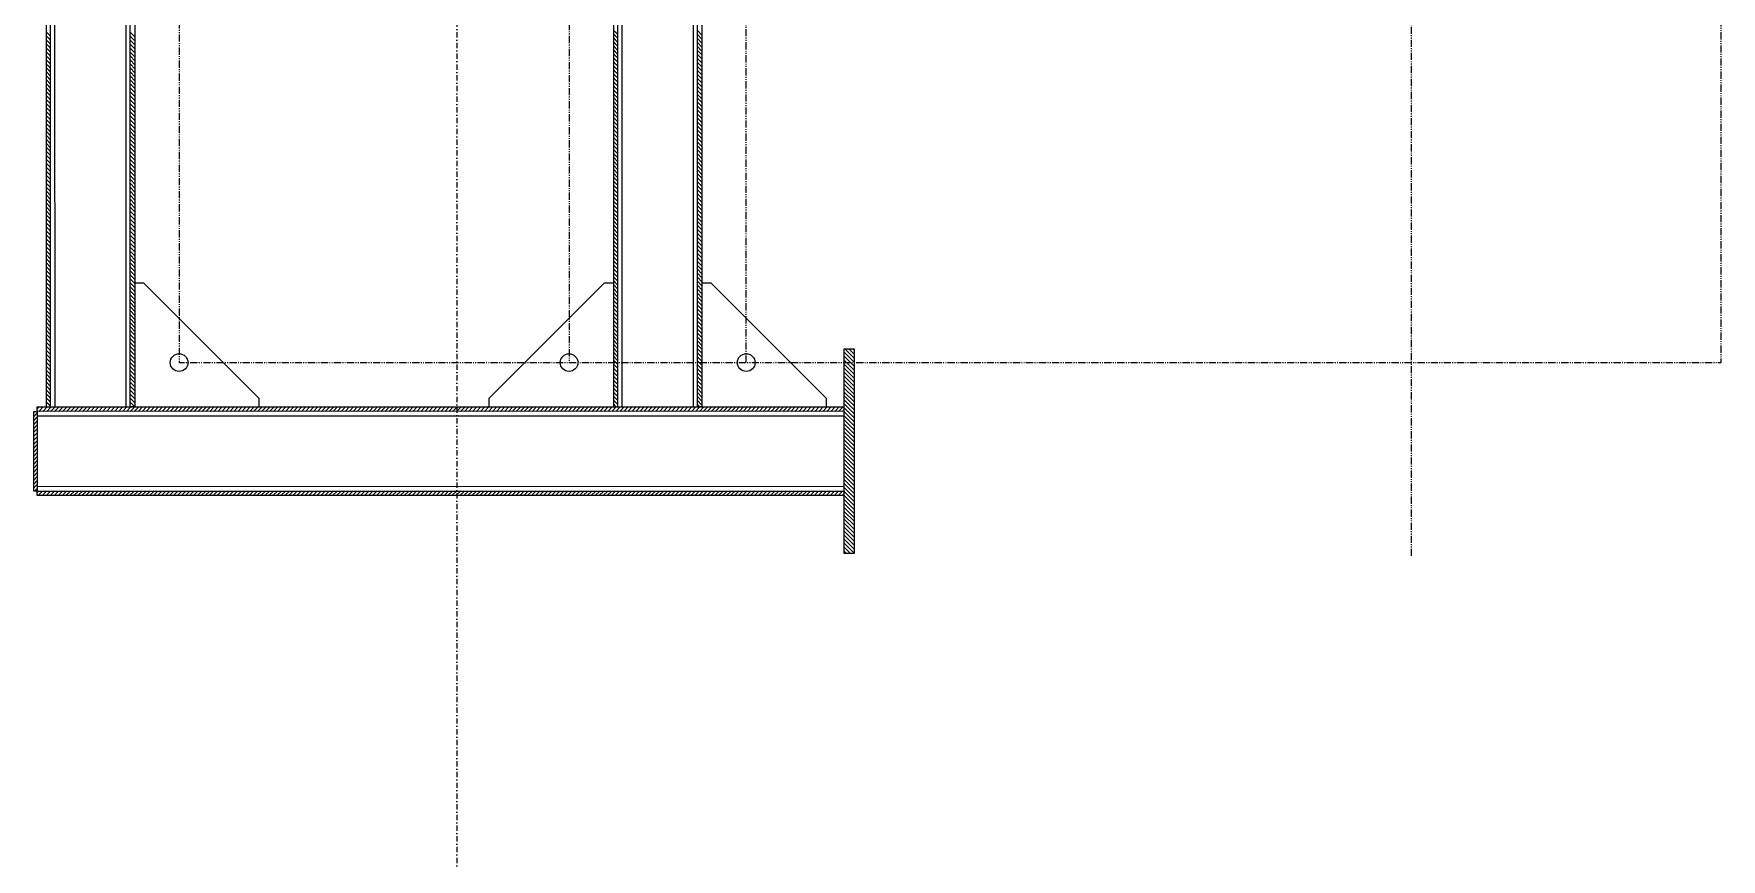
# Model space of a CAD drawing. Header units: millimetres. Extents: x 2179 to 44859, y 3478 to 159868.
# Drawn here: x 21592 to 23496, y 127296 to 128228 of the extents above; entities that cross this region are included whole.
import ezdxf

# ---------------------------------------------------------------- set-up
doc = ezdxf.new("R2010")
doc.units = ezdxf.units.MM
doc.linetypes.add('1_Čerchovaná 6_0mm', pattern=[12, 6, -3, 0, -3])
doc.linetypes.add('IMPORT-PHANTOM2', pattern=[14.732, 8.128, -1.524, 1.016, -1.524, 1.016, -1.524])
for name, color, linetype, lineweight in [('0-1', 7, 'IMPORT-PHANTOM2', 9), ('0-2', 7, 'Continuous', 9), ('2966-1_navrh dispozice stroju-HK_dwg-1', 7, 'Continuous', 9)]:
    doc.layers.add(name, color=color, linetype=linetype, lineweight=lineweight)
doc.layers.add('S-GRID-1', color=9, linetype='1_Čerchovaná 6_0mm', lineweight=25, true_color=0x808080)

# ---------------------------------------------------------------- blocks, each defined once
blk = doc.blocks.new('2966-1_navrh dispozice stroju-HK_dwg__X1371-902946-1NP _ stroje - KOTVÍCÍ BODY')
at = {"layer": '0-2'}
for p, q in [((-4668.3, 6351.6), (-4673.3, 6356.6)), ((-4668.3, 6347.1), (-4673.3, 6352.1)), ((-4668.3, 6342.6), (-4673.3, 6347.6)), ((-4668.3, 6338.1), (-4673.3, 6343.1)), ((-4668.3, 6356.1), (-4670.3, 6358.1)), ((-4668.3, 6333.6), (-4673.3, 6338.6)), ((-4668.3, 6329.1), (-4673.3, 6334.1)), ((-4668.3, 6324.6), (-4673.3, 6329.6)), ((-4668.3, 6320.2), (-4673.3, 6325.2)), ((-4668.3, 6315.7), (-4673.3, 6320.7)), ((-4668.3, 6311.2), (-4673.3, 6316.2)), ((-4668.3, 6306.7), (-4673.3, 6311.7)), ((-4668.3, 6302.2), (-4673.3, 6307.2)), ((-4668.3, 6297.7), (-4673.3, 6302.7)), ((-4668.3, 6293.2), (-4673.3, 6298.2)), ((-4668.3, 6288.7), (-4673.3, 6293.7)), ((-4668.3, 6284.2), (-4673.3, 6289.2)), ((-4668.3, 6279.7), (-4673.3, 6284.7)), ((-4668.3, 6275.3), (-4673.3, 6280.3)), ((-4668.3, 6270.8), (-4673.3, 6275.8)), ((-4668.3, 6266.3), (-4673.3, 6271.3)), ((-4668.3, 6261.8), (-4673.3, 6266.8)), ((-4668.3, 6257.3), (-4673.3, 6262.3)), ((-4668.3, 6252.8), (-4673.3, 6257.8)), ((-4668.3, 6248.3), (-4673.3, 6253.3)), ((-4668.3, 6243.8), (-4673.3, 6248.8)), ((-4668.3, 6239.3), (-4673.3, 6244.3)), ((-4668.3, 6234.8), (-4673.3, 6239.8)), ((-4668.3, 6230.3), (-4673.3, 6235.3)), ((-4668.3, 6225.9), (-4673.3, 6230.9)), ((-4668.3, 6221.4), (-4673.3, 6226.4)), ((-4668.3, 6216.9), (-4673.3, 6221.9)), ((-4668.3, 6212.4), (-4673.3, 6217.4)), ((-4668.3, 6207.9), (-4673.3, 6212.9)), ((-4668.3, 6203.4), (-4673.3, 6208.4)), ((-4668.3, 6198.9), (-4673.3, 6203.9)), ((-4668.3, 6194.4), (-4673.3, 6199.4)), ((-4668.3, 6189.9), (-4673.3, 6194.9)), ((-4668.3, 6185.4), (-4673.3, 6190.4)), ((-4668.3, 6181), (-4673.3, 6186)), ((-4668.3, 6176.5), (-4673.3, 6181.5)), ((-4668.3, 6172), (-4673.3, 6177)), ((-4668.3, 6167.5), (-4673.3, 6172.5)), ((-4668.3, 6163), (-4673.3, 6168)), ((-4668.3, 6158.5), (-4673.3, 6163.5)), ((-4668.3, 6154), (-4673.3, 6159)), ((-4668.3, 6149.5), (-4673.3, 6154.5)), ((-4668.3, 6145), (-4673.3, 6150)), ((-4668.3, 6140.5), (-4673.3, 6145.5)), ((-4668.3, 6136.1), (-4673.3, 6141.1)), ((-4668.3, 6131.6), (-4673.3, 6136.6)), ((-4668.3, 6127.1), (-4673.3, 6132.1)), ((-4668.3, 6122.6), (-4673.3, 6127.6)), ((-4668.3, 6118.1), (-4673.3, 6123.1)), ((-4668.3, 6113.6), (-4673.3, 6118.6)), ((-4668.3, 6109.1), (-4673.3, 6114.1)), ((-4668.3, 6104.6), (-4673.3, 6109.6)), ((-4668.3, 6100.1), (-4673.3, 6105.1)), ((-4668.3, 6095.6), (-4673.3, 6100.6)), ((-4668.3, 6091.2), (-4673.3, 6096.2)), ((-4668.3, 6086.7), (-4673.3, 6091.7)), ((-4668.3, 6082.2), (-4673.3, 6087.2)), ((-4668.3, 6077.7), (-4673.3, 6082.7)), ((-4668.3, 6073.2), (-4673.3, 6078.2)), ((-4668.3, 6068.7), (-4673.3, 6073.7)), ((-4668.3, 6064.2), (-4673.3, 6069.2)), ((-4668.3, 6059.7), (-4673.3, 6064.7)), ((-4668.3, 6055.2), (-4673.3, 6060.2)), ((-4668.3, 6050.7), (-4673.3, 6055.7)), ((-4668.3, 6046.3), (-4673.3, 6051.3)), ((-4668.3, 6041.8), (-4673.3, 6046.8)), ((-4668.3, 6037.3), (-4673.3, 6042.3)), ((-4668.3, 6032.8), (-4673.3, 6037.8)), ((-4668.3, 6028.3), (-4673.3, 6033.3)), ((-4668.3, 6023.8), (-4673.3, 6028.8)), ((-4668.3, 6019.3), (-4673.3, 6024.3)), ((-4668.3, 6014.8), (-4673.3, 6019.8)), ((-4668.3, 6010.3), (-4673.3, 6015.3)), ((-4668.3, 6005.8), (-4673.3, 6010.8)), ((-4668.3, 6001.4), (-4673.3, 6006.4)), ((-4668.3, 5996.9), (-4673.3, 6001.9)), ((-4668.3, 5992.4), (-4673.3, 5997.4)), ((-4668.3, 5987.9), (-4673.3, 5992.9)), ((-4668.3, 5983.4), (-4673.3, 5988.4)), ((-4668.3, 5978.9), (-4673.3, 5983.9)), ((-4668.3, 5974.4), (-4673.3, 5979.4)), ((-4668.3, 5969.9), (-4673.3, 5974.9)), ((-4668.3, 5965.4), (-4673.3, 5970.4)), ((-4668.3, 5960.9), (-4673.3, 5965.9)), ((-4668.3, 5956.5), (-4673.3, 5961.5)), ((-4668.3, 5952), (-4673.3, 5957)), ((-4668.3, 5947.5), (-4673.3, 5952.5)), ((-4668.3, 5943), (-4673.3, 5948)), ((-4668.3, 5938.5), (-4673.3, 5943.5)), ((-4668.3, 5934), (-4673.3, 5939)), ((-4668.3, 5929.5), (-4673.3, 5934.5)), ((-4668.3, 5925), (-4673.3, 5930)), ((-4668.3, 5920.5), (-4673.3, 5925.5)), ((-4668.3, 5916), (-4673.3, 5921)), ((-4668.3, 5911.5), (-4673.3, 5916.5)), ((-4668.3, 5907.1), (-4673.3, 5912.1)), ((-4668.3, 5902.6), (-4673.3, 5907.6)), ((-4668.3, 5898.1), (-4673.3, 5903.1)), ((-4668.3, 5893.6), (-4673.3, 5898.6)), ((-4668.3, 5889.1), (-4673.3, 5894.1)), ((-4668.3, 5884.6), (-4673.3, 5889.6)), ((-4668.3, 5880.1), (-4673.3, 5885.1)), ((-4668.3, 5875.6), (-4673.3, 5880.6)), ((-4668.3, 5871.1), (-4673.3, 5876.1)), ((-4668.3, 5866.6), (-4673.3, 5871.6)), ((-4668.3, 5862.2), (-4673.3, 5867.2)), ((-4668.3, 5857.7), (-4673.3, 5862.7)), ((-4668.3, 5853.2), (-4673.3, 5858.2)), ((-4668.3, 5848.7), (-4673.3, 5853.7)), ((-4668.3, 5844.2), (-4673.3, 5849.2)), ((-4668.3, 5839.7), (-4673.3, 5844.7)), ((-4668.3, 5835.2), (-4673.3, 5840.2)), ((-4668.3, 5830.7), (-4673.3, 5835.7)), ((-4668.3, 5826.2), (-4673.3, 5831.2)), ((-4668.3, 5821.7), (-4673.3, 5826.7)), ((-4668.3, 5817.3), (-4673.3, 5822.3)), ((-4668.3, 5812.8), (-4673.3, 5817.8)), ((-4668.3, 5808.3), (-4673.3, 5813.3)), ((-4668.3, 5803.8), (-4673.3, 5808.8)), ((-4668.3, 5799.3), (-4673.3, 5804.3)), ((-4668.3, 5794.8), (-4673.3, 5799.8)), ((-4668.3, 5790.3), (-4673.3, 5795.3)), ((-4668.3, 5785.8), (-4673.3, 5790.8)), ((-4668.3, 5781.3), (-4673.3, 5786.3)), ((-4668.3, 5776.8), (-4673.3, 5781.8)), ((-4668.3, 5772.4), (-4673.3, 5777.4)), ((-4668.3, 5767.9), (-4673.3, 5772.9)), ((-4668.3, 5763.4), (-4673.3, 5768.4)), ((-4668.3, 5758.9), (-4673.3, 5763.9)), ((-4668.3, 5754.4), (-4673.3, 5759.4)), ((-4668.3, 5749.9), (-4673.3, 5754.9)), ((-4668.3, 5745.4), (-4673.3, 5750.4)), ((-4668.3, 5740.9), (-4673.3, 5745.9)), ((-4668.3, 5736.4), (-4673.3, 5741.4)), ((-4668.3, 5731.9), (-4673.3, 5736.9)), ((-4668.3, 5727.5), (-4673.3, 5732.5)), ((-4668.3, 5723), (-4673.3, 5728)), ((-4668.3, 5718.5), (-4673.3, 5723.5)), ((-4668.3, 5714), (-4673.3, 5719)), ((-4668.3, 5709.5), (-4673.3, 5714.5)), ((-4668.3, 5705), (-4673.3, 5710)), ((-4668.3, 5700.5), (-4673.3, 5705.5)), ((-4668.3, 5696), (-4673.3, 5701)), ((-4668.3, 5691.5), (-4673.3, 5696.5)), ((-4668.3, 5687), (-4673.3, 5692)), ((-4668.3, 5682.6), (-4673.3, 5687.6)), ((-4668.3, 5678.1), (-4673.3, 5683.1)), ((-4668.3, 5673.6), (-4673.3, 5678.6)), ((-4668.3, 5669.1), (-4673.3, 5674.1)), ((-4668.3, 5664.6), (-4673.3, 5669.6)), ((-4668.3, 5660.1), (-4673.3, 5665.1)), ((-4668.3, 5655.6), (-4673.3, 5660.6)), ((-4668.3, 5651.1), (-4673.3, 5656.1)), ((-4668.3, 5646.6), (-4673.3, 5651.6)), ((-4668.3, 5642.1), (-4673.3, 5647.1)), ((-4668.3, 5637.7), (-4673.3, 5642.7)), ((-4668.3, 5633.2), (-4673.3, 5638.2)), ((-4668.3, 5628.7), (-4673.3, 5633.7)), ((-4668.3, 5624.2), (-4673.3, 5629.2)), ((-4668.3, 5619.7), (-4673.3, 5624.7)), ((-4668.3, 5615.2), (-4673.3, 5620.2)), ((-4668.3, 5610.7), (-4673.3, 5615.7)), ((-4668.3, 5606.2), (-4673.3, 5611.2)), ((-4668.3, 5601.7), (-4673.3, 5606.7)), ((-4668.3, 5597.2), (-4673.3, 5602.2)), ((-4668.3, 5592.8), (-4673.3, 5597.8)), ((-4668.3, 5588.3), (-4673.3, 5593.3)), ((-4668.3, 5583.8), (-4673.3, 5588.8)), ((-4668.3, 5579.3), (-4673.3, 5584.3)), ((-4668.3, 5574.8), (-4673.3, 5579.8)), ((-4668.3, 5570.3), (-4673.3, 5575.3)), ((-4668.3, 5565.8), (-4673.3, 5570.8)), ((-4668.3, 5561.3), (-4673.3, 5566.3)), ((-4668.3, 5556.8), (-4673.3, 5561.8)), ((-4668.3, 5552.3), (-4673.3, 5557.3)), ((-4668.3, 5547.8), (-4673.3, 5552.8)), ((-4668.3, 5543.4), (-4673.3, 5548.4)), ((-4668.3, 5538.9), (-4673.3, 5543.9)), ((-4668.3, 5534.4), (-4673.3, 5539.4)), ((-4668.3, 5529.9), (-4673.3, 5534.9)), ((-4668.3, 5525.4), (-4673.3, 5530.4)), ((-4668.3, 5520.9), (-4673.3, 5525.9)), ((-4668.3, 5516.4), (-4673.3, 5521.4)), ((-4668.3, 5511.9), (-4673.3, 5516.9)), ((-4668.3, 5507.4), (-4673.3, 5512.4)), ((-4668.3, 5502.9), (-4673.3, 5507.9)), ((-4668.3, 5498.5), (-4673.3, 5503.5)), ((-4668.3, 5494), (-4673.3, 5499)), ((-4668.3, 5489.5), (-4673.3, 5494.5)), ((-4668.3, 5485), (-4673.3, 5490)), ((-4668.3, 5480.5), (-4673.3, 5485.5)), ((-4668.3, 5476), (-4673.3, 5481)), ((-4668.3, 5471.5), (-4673.3, 5476.5)), ((-4668.3, 5467), (-4673.3, 5472)), ((-4668.3, 5462.5), (-4673.3, 5467.5)), ((-4668.3, 5458), (-4673.3, 5463)), ((-4668.3, 5453.6), (-4673.3, 5458.6)), ((-4668.3, 5449.1), (-4673.3, 5454.1)), ((-4671.8, 5448.1), (-4673.3, 5449.6))]:
    blk.add_line(p, q, dxfattribs=at)
blk = doc.blocks.new('2966-1_navrh dispozice stroju-HK_dwg__X1372-902947-1NP _ stroje - KOTVÍCÍ BODY')
at = {"layer": '0-2'}
for p, q in [((-4763.3, 6352.3), (-4768.3, 6357.3)), ((-4763.3, 6347.8), (-4768.3, 6352.8)), ((-4763.3, 6343.3), (-4768.3, 6348.3)), ((-4763.3, 6338.8), (-4768.3, 6343.8)), ((-4763.3, 6356.8), (-4764.6, 6358.1)), ((-4763.3, 6334.3), (-4768.3, 6339.3)), ((-4763.3, 6329.8), (-4768.3, 6334.8)), ((-4763.3, 6325.3), (-4768.3, 6330.3)), ((-4763.3, 6320.9), (-4768.3, 6325.9)), ((-4763.3, 6316.4), (-4768.3, 6321.4)), ((-4763.3, 6311.9), (-4768.3, 6316.9)), ((-4763.3, 6307.4), (-4768.3, 6312.4)), ((-4763.3, 6302.9), (-4768.3, 6307.9)), ((-4763.3, 6298.4), (-4768.3, 6303.4)), ((-4763.3, 6293.9), (-4768.3, 6298.9)), ((-4763.3, 6289.4), (-4768.3, 6294.4)), ((-4763.3, 6284.9), (-4768.3, 6289.9)), ((-4763.3, 6280.4), (-4768.3, 6285.4)), ((-4763.3, 6276), (-4768.3, 6281)), ((-4763.3, 6271.5), (-4768.3, 6276.5)), ((-4763.3, 6267), (-4768.3, 6272)), ((-4763.3, 6262.5), (-4768.3, 6267.5)), ((-4763.3, 6258), (-4768.3, 6263)), ((-4763.3, 6253.5), (-4768.3, 6258.5)), ((-4763.3, 6249), (-4768.3, 6254)), ((-4763.3, 6244.5), (-4768.3, 6249.5)), ((-4763.3, 6240), (-4768.3, 6245)), ((-4763.3, 6235.5), (-4768.3, 6240.5)), ((-4763.3, 6231.1), (-4768.3, 6236.1)), ((-4763.3, 6226.6), (-4768.3, 6231.6)), ((-4763.3, 6222.1), (-4768.3, 6227.1)), ((-4763.3, 6217.6), (-4768.3, 6222.6)), ((-4763.3, 6213.1), (-4768.3, 6218.1)), ((-4763.3, 6208.6), (-4768.3, 6213.6)), ((-4763.3, 6204.1), (-4768.3, 6209.1)), ((-4763.3, 6199.6), (-4768.3, 6204.6)), ((-4763.3, 6195.1), (-4768.3, 6200.1)), ((-4763.3, 6190.6), (-4768.3, 6195.6)), ((-4763.3, 6186.2), (-4768.3, 6191.2)), ((-4763.3, 6181.7), (-4768.3, 6186.7)), ((-4763.3, 6177.2), (-4768.3, 6182.2)), ((-4763.3, 6172.7), (-4768.3, 6177.7)), ((-4763.3, 6168.2), (-4768.3, 6173.2)), ((-4763.3, 6163.7), (-4768.3, 6168.7)), ((-4763.3, 6159.2), (-4768.3, 6164.2)), ((-4763.3, 6154.7), (-4768.3, 6159.7)), ((-4763.3, 6150.2), (-4768.3, 6155.2)), ((-4763.3, 6145.7), (-4768.3, 6150.7)), ((-4763.3, 6141.3), (-4768.3, 6146.3)), ((-4763.3, 6136.8), (-4768.3, 6141.8)), ((-4763.3, 6132.3), (-4768.3, 6137.3)), ((-4763.3, 6127.8), (-4768.3, 6132.8)), ((-4763.3, 6123.3), (-4768.3, 6128.3)), ((-4763.3, 6118.8), (-4768.3, 6123.8)), ((-4763.3, 6114.3), (-4768.3, 6119.3)), ((-4763.3, 6109.8), (-4768.3, 6114.8)), ((-4763.3, 6105.3), (-4768.3, 6110.3)), ((-4763.3, 6100.8), (-4768.3, 6105.8)), ((-4763.3, 6096.4), (-4768.3, 6101.4)), ((-4763.3, 6091.9), (-4768.3, 6096.9)), ((-4763.3, 6087.4), (-4768.3, 6092.4)), ((-4763.3, 6082.9), (-4768.3, 6087.9)), ((-4763.3, 6078.4), (-4768.3, 6083.4)), ((-4763.3, 6073.9), (-4768.3, 6078.9)), ((-4763.3, 6069.4), (-4768.3, 6074.4)), ((-4763.3, 6064.9), (-4768.3, 6069.9)), ((-4763.3, 6060.4), (-4768.3, 6065.4)), ((-4763.3, 6055.9), (-4768.3, 6060.9)), ((-4763.3, 6051.5), (-4768.3, 6056.5)), ((-4763.3, 6047), (-4768.3, 6052)), ((-4763.3, 6042.5), (-4768.3, 6047.5)), ((-4763.3, 6038), (-4768.3, 6043)), ((-4763.3, 6033.5), (-4768.3, 6038.5)), ((-4763.3, 6029), (-4768.3, 6034)), ((-4763.3, 6024.5), (-4768.3, 6029.5)), ((-4763.3, 6020), (-4768.3, 6025)), ((-4763.3, 6015.5), (-4768.3, 6020.5)), ((-4763.3, 6011), (-4768.3, 6016)), ((-4763.3, 6006.5), (-4768.3, 6011.5)), ((-4763.3, 6002.1), (-4768.3, 6007.1)), ((-4763.3, 5997.6), (-4768.3, 6002.6)), ((-4763.3, 5993.1), (-4768.3, 5998.1)), ((-4763.3, 5988.6), (-4768.3, 5993.6)), ((-4763.3, 5984.1), (-4768.3, 5989.1)), ((-4763.3, 5979.6), (-4768.3, 5984.6)), ((-4763.3, 5975.1), (-4768.3, 5980.1)), ((-4763.3, 5970.6), (-4768.3, 5975.6)), ((-4763.3, 5966.1), (-4768.3, 5971.1)), ((-4763.3, 5961.6), (-4768.3, 5966.6)), ((-4763.3, 5957.2), (-4768.3, 5962.2)), ((-4763.3, 5952.7), (-4768.3, 5957.7)), ((-4763.3, 5948.2), (-4768.3, 5953.2)), ((-4763.3, 5943.7), (-4768.3, 5948.7)), ((-4763.3, 5939.2), (-4768.3, 5944.2)), ((-4763.3, 5934.7), (-4768.3, 5939.7)), ((-4763.3, 5930.2), (-4768.3, 5935.2)), ((-4763.3, 5925.7), (-4768.3, 5930.7)), ((-4763.3, 5921.2), (-4768.3, 5926.2)), ((-4763.3, 5916.7), (-4768.3, 5921.7)), ((-4763.3, 5912.3), (-4768.3, 5917.3)), ((-4763.3, 5907.8), (-4768.3, 5912.8)), ((-4763.3, 5903.3), (-4768.3, 5908.3)), ((-4763.3, 5898.8), (-4768.3, 5903.8)), ((-4763.3, 5894.3), (-4768.3, 5899.3)), ((-4763.3, 5889.8), (-4768.3, 5894.8)), ((-4763.3, 5885.3), (-4768.3, 5890.3)), ((-4763.3, 5880.8), (-4768.3, 5885.8)), ((-4763.3, 5876.3), (-4768.3, 5881.3)), ((-4763.3, 5871.8), (-4768.3, 5876.8)), ((-4763.3, 5867.4), (-4768.3, 5872.4)), ((-4763.3, 5862.9), (-4768.3, 5867.9)), ((-4763.3, 5858.4), (-4768.3, 5863.4)), ((-4763.3, 5853.9), (-4768.3, 5858.9)), ((-4763.3, 5849.4), (-4768.3, 5854.4)), ((-4763.3, 5844.9), (-4768.3, 5849.9)), ((-4763.3, 5840.4), (-4768.3, 5845.4)), ((-4763.3, 5835.9), (-4768.3, 5840.9)), ((-4763.3, 5831.4), (-4768.3, 5836.4)), ((-4763.3, 5826.9), (-4768.3, 5831.9)), ((-4763.3, 5822.5), (-4768.3, 5827.5)), ((-4763.3, 5818), (-4768.3, 5823)), ((-4763.3, 5813.5), (-4768.3, 5818.5)), ((-4763.3, 5809), (-4768.3, 5814)), ((-4763.3, 5804.5), (-4768.3, 5809.5)), ((-4763.3, 5800), (-4768.3, 5805)), ((-4763.3, 5795.5), (-4768.3, 5800.5)), ((-4763.3, 5791), (-4768.3, 5796)), ((-4763.3, 5786.5), (-4768.3, 5791.5)), ((-4763.3, 5782), (-4768.3, 5787)), ((-4763.3, 5777.6), (-4768.3, 5782.6)), ((-4763.3, 5773.1), (-4768.3, 5778.1)), ((-4763.3, 5768.6), (-4768.3, 5773.6)), ((-4763.3, 5764.1), (-4768.3, 5769.1)), ((-4763.3, 5759.6), (-4768.3, 5764.6)), ((-4763.3, 5755.1), (-4768.3, 5760.1)), ((-4763.3, 5750.6), (-4768.3, 5755.6)), ((-4763.3, 5746.1), (-4768.3, 5751.1)), ((-4763.3, 5741.6), (-4768.3, 5746.6)), ((-4763.3, 5737.1), (-4768.3, 5742.1)), ((-4763.3, 5732.7), (-4768.3, 5737.7)), ((-4763.3, 5728.2), (-4768.3, 5733.2)), ((-4763.3, 5723.7), (-4768.3, 5728.7)), ((-4763.3, 5719.2), (-4768.3, 5724.2)), ((-4763.3, 5714.7), (-4768.3, 5719.7)), ((-4763.3, 5710.2), (-4768.3, 5715.2)), ((-4763.3, 5705.7), (-4768.3, 5710.7)), ((-4763.3, 5701.2), (-4768.3, 5706.2)), ((-4763.3, 5696.7), (-4768.3, 5701.7)), ((-4763.3, 5692.2), (-4768.3, 5697.2)), ((-4763.3, 5687.8), (-4768.3, 5692.8)), ((-4763.3, 5683.3), (-4768.3, 5688.3)), ((-4763.3, 5678.8), (-4768.3, 5683.8)), ((-4763.3, 5674.3), (-4768.3, 5679.3)), ((-4763.3, 5669.8), (-4768.3, 5674.8)), ((-4763.3, 5665.3), (-4768.3, 5670.3)), ((-4763.3, 5660.8), (-4768.3, 5665.8)), ((-4763.3, 5656.3), (-4768.3, 5661.3)), ((-4763.3, 5651.8), (-4768.3, 5656.8)), ((-4763.3, 5647.3), (-4768.3, 5652.3)), ((-4763.3, 5642.8), (-4768.3, 5647.8)), ((-4763.3, 5638.4), (-4768.3, 5643.4)), ((-4763.3, 5633.9), (-4768.3, 5638.9)), ((-4763.3, 5629.4), (-4768.3, 5634.4)), ((-4763.3, 5624.9), (-4768.3, 5629.9)), ((-4763.3, 5620.4), (-4768.3, 5625.4)), ((-4763.3, 5615.9), (-4768.3, 5620.9)), ((-4763.3, 5611.4), (-4768.3, 5616.4)), ((-4763.3, 5606.9), (-4768.3, 5611.9)), ((-4763.3, 5602.4), (-4768.3, 5607.4)), ((-4763.3, 5597.9), (-4768.3, 5602.9)), ((-4763.3, 5593.5), (-4768.3, 5598.5)), ((-4763.3, 5589), (-4768.3, 5594)), ((-4763.3, 5584.5), (-4768.3, 5589.5)), ((-4763.3, 5580), (-4768.3, 5585)), ((-4763.3, 5575.5), (-4768.3, 5580.5)), ((-4763.3, 5571), (-4768.3, 5576)), ((-4763.3, 5566.5), (-4768.3, 5571.5)), ((-4763.3, 5562), (-4768.3, 5567)), ((-4763.3, 5557.5), (-4768.3, 5562.5)), ((-4763.3, 5553), (-4768.3, 5558)), ((-4763.3, 5548.6), (-4768.3, 5553.6)), ((-4763.3, 5544.1), (-4768.3, 5549.1)), ((-4763.3, 5539.6), (-4768.3, 5544.6)), ((-4763.3, 5535.1), (-4768.3, 5540.1)), ((-4763.3, 5530.6), (-4768.3, 5535.6)), ((-4763.3, 5526.1), (-4768.3, 5531.1)), ((-4763.3, 5521.6), (-4768.3, 5526.6)), ((-4763.3, 5517.1), (-4768.3, 5522.1)), ((-4763.3, 5512.6), (-4768.3, 5517.6)), ((-4763.3, 5508.1), (-4768.3, 5513.1)), ((-4763.3, 5503.7), (-4768.3, 5508.7)), ((-4763.3, 5499.2), (-4768.3, 5504.2)), ((-4763.3, 5494.7), (-4768.3, 5499.7)), ((-4763.3, 5490.2), (-4768.3, 5495.2)), ((-4763.3, 5485.7), (-4768.3, 5490.7)), ((-4763.3, 5481.2), (-4768.3, 5486.2)), ((-4763.3, 5476.7), (-4768.3, 5481.7)), ((-4763.3, 5472.2), (-4768.3, 5477.2)), ((-4763.3, 5467.7), (-4768.3, 5472.7)), ((-4763.3, 5463.2), (-4768.3, 5468.2)), ((-4763.3, 5458.8), (-4768.3, 5463.8)), ((-4763.3, 5454.3), (-4768.3, 5459.3)), ((-4763.3, 5449.8), (-4768.3, 5454.8)), ((-4766.1, 5448.1), (-4768.3, 5450.3))]:
    blk.add_line(p, q, dxfattribs=at)
blk = doc.blocks.new('2966-1_navrh dispozice stroju-HK_dwg__X1373-902948-1NP _ stroje - KOTVÍCÍ BODY')
at = {"layer": '0-2'}
for p, q in [((-5191.6, 5458.1), (-5186.6, 5463.1)), ((-5187.1, 5458.1), (-5182.1, 5463.1)), ((-5182.6, 5458.1), (-5177.6, 5463.1)), ((-5178.1, 5458.1), (-5173.1, 5463.1)), ((-5173.6, 5458.1), (-5168.6, 5463.1)), ((-5169.2, 5458.1), (-5164.2, 5463.1)), ((-5164.7, 5458.1), (-5159.7, 5463.1)), ((-5160.2, 5458.1), (-5155.2, 5463.1)), ((-5155.7, 5458.1), (-5150.7, 5463.1)), ((-5151.2, 5458.1), (-5146.2, 5463.1)), ((-5146.7, 5458.1), (-5141.7, 5463.1)), ((-5142.2, 5458.1), (-5137.2, 5463.1)), ((-5137.7, 5458.1), (-5132.7, 5463.1)), ((-5133.2, 5458.1), (-5128.2, 5463.1)), ((-5128.7, 5458.1), (-5123.7, 5463.1)), ((-5124.3, 5458.1), (-5119.3, 5463.1)), ((-5119.8, 5458.1), (-5114.8, 5463.1)), ((-5115.3, 5458.1), (-5110.3, 5463.1)), ((-5110.8, 5458.1), (-5105.8, 5463.1)), ((-5106.3, 5458.1), (-5101.3, 5463.1)), ((-5101.8, 5458.1), (-5096.8, 5463.1)), ((-5097.3, 5458.1), (-5092.3, 5463.1)), ((-5092.8, 5458.1), (-5087.8, 5463.1)), ((-5088.3, 5458.1), (-5083.3, 5463.1)), ((-5083.8, 5458.1), (-5078.8, 5463.1)), ((-5079.4, 5458.1), (-5074.4, 5463.1)), ((-5074.9, 5458.1), (-5069.9, 5463.1)), ((-5070.4, 5458.1), (-5065.4, 5463.1)), ((-5065.9, 5458.1), (-5060.9, 5463.1)), ((-5061.4, 5458.1), (-5056.4, 5463.1)), ((-5056.9, 5458.1), (-5051.9, 5463.1)), ((-5052.4, 5458.1), (-5047.4, 5463.1)), ((-5047.9, 5458.1), (-5042.9, 5463.1)), ((-5043.4, 5458.1), (-5038.4, 5463.1)), ((-5038.9, 5458.1), (-5033.9, 5463.1)), ((-5034.4, 5458.1), (-5029.4, 5463.1)), ((-5030, 5458.1), (-5025, 5463.1)), ((-5025.5, 5458.1), (-5020.5, 5463.1)), ((-5021, 5458.1), (-5016, 5463.1)), ((-5016.5, 5458.1), (-5011.5, 5463.1)), ((-5012, 5458.1), (-5007, 5463.1)), ((-5007.5, 5458.1), (-5002.5, 5463.1)), ((-5003, 5458.1), (-4998, 5463.1)), ((-4998.5, 5458.1), (-4993.5, 5463.1)), ((-4994, 5458.1), (-4989, 5463.1)), ((-4989.5, 5458.1), (-4984.5, 5463.1)), ((-4985.1, 5458.1), (-4980.1, 5463.1)), ((-4980.6, 5458.1), (-4975.6, 5463.1)), ((-4976.1, 5458.1), (-4971.1, 5463.1)), ((-4971.6, 5458.1), (-4966.6, 5463.1)), ((-4967.1, 5458.1), (-4962.1, 5463.1)), ((-4962.6, 5458.1), (-4957.6, 5463.1)), ((-4958.1, 5458.1), (-4953.1, 5463.1)), ((-4953.6, 5458.1), (-4948.6, 5463.1)), ((-4949.1, 5458.1), (-4944.1, 5463.1)), ((-4944.6, 5458.1), (-4939.6, 5463.1)), ((-4940.2, 5458.1), (-4935.2, 5463.1)), ((-4935.7, 5458.1), (-4930.7, 5463.1)), ((-4931.2, 5458.1), (-4926.2, 5463.1)), ((-4926.7, 5458.1), (-4921.7, 5463.1)), ((-4922.2, 5458.1), (-4917.2, 5463.1)), ((-4917.7, 5458.1), (-4912.7, 5463.1)), ((-4913.2, 5458.1), (-4908.2, 5463.1)), ((-4908.7, 5458.1), (-4903.7, 5463.1)), ((-4904.2, 5458.1), (-4899.2, 5463.1)), ((-4899.7, 5458.1), (-4894.7, 5463.1)), ((-4895.3, 5458.1), (-4890.3, 5463.1)), ((-4890.8, 5458.1), (-4885.8, 5463.1)), ((-4886.3, 5458.1), (-4881.3, 5463.1)), ((-4881.8, 5458.1), (-4876.8, 5463.1)), ((-4877.3, 5458.1), (-4872.3, 5463.1)), ((-4872.8, 5458.1), (-4867.8, 5463.1)), ((-4868.3, 5458.1), (-4863.3, 5463.1)), ((-4863.8, 5458.1), (-4858.8, 5463.1)), ((-4859.3, 5458.1), (-4854.3, 5463.1)), ((-4854.8, 5458.1), (-4849.8, 5463.1)), ((-4850.4, 5458.1), (-4845.4, 5463.1)), ((-4845.9, 5458.1), (-4840.9, 5463.1)), ((-4841.4, 5458.1), (-4836.4, 5463.1)), ((-4836.9, 5458.1), (-4831.9, 5463.1)), ((-4832.4, 5458.1), (-4827.4, 5463.1)), ((-4827.9, 5458.1), (-4822.9, 5463.1)), ((-4823.4, 5458.1), (-4818.4, 5463.1)), ((-4818.9, 5458.1), (-4813.9, 5463.1)), ((-4814.4, 5458.1), (-4809.4, 5463.1)), ((-4809.9, 5458.1), (-4804.9, 5463.1)), ((-4805.5, 5458.1), (-4800.5, 5463.1)), ((-4801, 5458.1), (-4796, 5463.1)), ((-4796.5, 5458.1), (-4791.5, 5463.1)), ((-4792, 5458.1), (-4787, 5463.1)), ((-4787.5, 5458.1), (-4782.5, 5463.1)), ((-4783, 5458.1), (-4778, 5463.1)), ((-4778.5, 5458.1), (-4773.5, 5463.1)), ((-4774, 5458.1), (-4769, 5463.1)), ((-4769.5, 5458.1), (-4768.3, 5459.3))]:
    blk.add_line(p, q, dxfattribs=at)
blk = doc.blocks.new('2966-1_navrh dispozice stroju-HK_dwg__X1374-902949-1NP _ stroje - KOTVÍCÍ BODY')
at = {"layer": '0-2'}
for p, q in [((-5190.9, 5553.1), (-5185.9, 5558.1)), ((-5186.4, 5553.1), (-5181.4, 5558.1)), ((-5181.9, 5553.1), (-5176.9, 5558.1)), ((-5177.4, 5553.1), (-5172.4, 5558.1)), ((-5172.9, 5553.1), (-5167.9, 5558.1)), ((-5168.4, 5553.1), (-5163.4, 5558.1)), ((-5164, 5553.1), (-5159, 5558.1)), ((-5159.5, 5553.1), (-5154.5, 5558.1)), ((-5155, 5553.1), (-5150, 5558.1)), ((-5150.5, 5553.1), (-5145.5, 5558.1)), ((-5146, 5553.1), (-5141, 5558.1)), ((-5141.5, 5553.1), (-5136.5, 5558.1)), ((-5137, 5553.1), (-5132, 5558.1)), ((-5132.5, 5553.1), (-5127.5, 5558.1)), ((-5128, 5553.1), (-5123, 5558.1)), ((-5123.5, 5553.1), (-5118.5, 5558.1)), ((-5119.1, 5553.1), (-5114.1, 5558.1)), ((-5114.6, 5553.1), (-5109.6, 5558.1)), ((-5110.1, 5553.1), (-5105.1, 5558.1)), ((-5105.6, 5553.1), (-5100.6, 5558.1)), ((-5101.1, 5553.1), (-5096.1, 5558.1)), ((-5096.6, 5553.1), (-5091.6, 5558.1)), ((-5092.1, 5553.1), (-5087.1, 5558.1)), ((-5087.6, 5553.1), (-5082.6, 5558.1)), ((-5083.1, 5553.1), (-5078.1, 5558.1)), ((-5078.6, 5553.1), (-5073.6, 5558.1)), ((-5074.2, 5553.1), (-5069.2, 5558.1)), ((-5069.7, 5553.1), (-5064.7, 5558.1)), ((-5065.2, 5553.1), (-5060.2, 5558.1)), ((-5060.7, 5553.1), (-5055.7, 5558.1)), ((-5056.2, 5553.1), (-5051.2, 5558.1)), ((-5051.7, 5553.1), (-5046.7, 5558.1)), ((-5047.2, 5553.1), (-5042.2, 5558.1)), ((-5042.7, 5553.1), (-5037.7, 5558.1)), ((-5038.2, 5553.1), (-5033.2, 5558.1)), ((-5033.7, 5553.1), (-5028.7, 5558.1)), ((-5029.3, 5553.1), (-5024.3, 5558.1)), ((-5024.8, 5553.1), (-5019.8, 5558.1)), ((-5020.3, 5553.1), (-5015.3, 5558.1)), ((-5015.8, 5553.1), (-5010.8, 5558.1)), ((-5011.3, 5553.1), (-5006.3, 5558.1)), ((-5006.8, 5553.1), (-5001.8, 5558.1)), ((-5002.3, 5553.1), (-4997.3, 5558.1)), ((-4997.8, 5553.1), (-4992.8, 5558.1)), ((-4993.3, 5553.1), (-4988.3, 5558.1)), ((-4988.8, 5553.1), (-4983.8, 5558.1)), ((-4984.4, 5553.1), (-4979.4, 5558.1)), ((-4979.9, 5553.1), (-4974.9, 5558.1)), ((-4975.4, 5553.1), (-4970.4, 5558.1)), ((-4970.9, 5553.1), (-4965.9, 5558.1)), ((-4966.4, 5553.1), (-4961.4, 5558.1)), ((-4961.9, 5553.1), (-4956.9, 5558.1)), ((-4957.4, 5553.1), (-4952.4, 5558.1)), ((-4952.9, 5553.1), (-4947.9, 5558.1)), ((-4948.4, 5553.1), (-4943.4, 5558.1)), ((-4943.9, 5553.1), (-4938.9, 5558.1)), ((-4939.4, 5553.1), (-4934.4, 5558.1)), ((-4935, 5553.1), (-4930, 5558.1)), ((-4930.5, 5553.1), (-4925.5, 5558.1)), ((-4926, 5553.1), (-4921, 5558.1)), ((-4921.5, 5553.1), (-4916.5, 5558.1)), ((-4917, 5553.1), (-4912, 5558.1)), ((-4912.5, 5553.1), (-4907.5, 5558.1)), ((-4908, 5553.1), (-4903, 5558.1)), ((-4903.5, 5553.1), (-4898.5, 5558.1)), ((-4899, 5553.1), (-4894, 5558.1)), ((-4894.5, 5553.1), (-4889.5, 5558.1)), ((-4890.1, 5553.1), (-4885.1, 5558.1)), ((-4885.6, 5553.1), (-4880.6, 5558.1)), ((-4881.1, 5553.1), (-4876.1, 5558.1)), ((-4876.6, 5553.1), (-4871.6, 5558.1)), ((-4872.1, 5553.1), (-4867.1, 5558.1)), ((-4867.6, 5553.1), (-4862.6, 5558.1)), ((-4863.1, 5553.1), (-4858.1, 5558.1)), ((-4858.6, 5553.1), (-4853.6, 5558.1)), ((-4854.1, 5553.1), (-4849.1, 5558.1)), ((-4849.6, 5553.1), (-4844.6, 5558.1)), ((-4845.2, 5553.1), (-4840.2, 5558.1)), ((-4840.7, 5553.1), (-4835.7, 5558.1)), ((-4836.2, 5553.1), (-4831.2, 5558.1)), ((-4831.7, 5553.1), (-4826.7, 5558.1)), ((-4827.2, 5553.1), (-4822.2, 5558.1)), ((-4822.7, 5553.1), (-4817.7, 5558.1)), ((-4818.2, 5553.1), (-4813.2, 5558.1)), ((-4813.7, 5553.1), (-4808.7, 5558.1)), ((-4809.2, 5553.1), (-4804.2, 5558.1)), ((-4804.7, 5553.1), (-4799.7, 5558.1)), ((-4800.3, 5553.1), (-4795.3, 5558.1)), ((-4795.8, 5553.1), (-4790.8, 5558.1)), ((-4791.3, 5553.1), (-4786.3, 5558.1)), ((-4786.8, 5553.1), (-4781.8, 5558.1)), ((-4782.3, 5553.1), (-4777.3, 5558.1)), ((-4777.8, 5553.1), (-4772.8, 5558.1)), ((-4773.3, 5553.1), (-4768.3, 5558.1)), ((-4768.8, 5553.1), (-4768.3, 5553.6))]:
    blk.add_line(p, q, dxfattribs=at)
blk = doc.blocks.new('2966-1_navrh dispozice stroju-HK_dwg__X1375-902950-1NP _ stroje - KOTVÍCÍ BODY')
at = {"layer": '0-2'}
for p, q in [((-5193.7, 6098.1), (-5188.7, 6103.1)), ((-5189.2, 6098.1), (-5184.2, 6103.1)), ((-5184.7, 6098.1), (-5179.7, 6103.1)), ((-5180.2, 6098.1), (-5175.2, 6103.1)), ((-5175.7, 6098.1), (-5170.7, 6103.1)), ((-5171.2, 6098.1), (-5166.2, 6103.1)), ((-5166.8, 6098.1), (-5161.8, 6103.1)), ((-5162.3, 6098.1), (-5157.3, 6103.1)), ((-5157.8, 6098.1), (-5152.8, 6103.1)), ((-5153.3, 6098.1), (-5148.3, 6103.1)), ((-5148.8, 6098.1), (-5143.8, 6103.1)), ((-5144.3, 6098.1), (-5139.3, 6103.1)), ((-5139.8, 6098.1), (-5134.8, 6103.1)), ((-5135.3, 6098.1), (-5130.3, 6103.1)), ((-5130.8, 6098.1), (-5125.8, 6103.1)), ((-5126.3, 6098.1), (-5121.3, 6103.1)), ((-5121.8, 6098.1), (-5116.8, 6103.1)), ((-5117.4, 6098.1), (-5112.4, 6103.1)), ((-5112.9, 6098.1), (-5107.9, 6103.1)), ((-5108.4, 6098.1), (-5103.4, 6103.1)), ((-5103.9, 6098.1), (-5098.9, 6103.1)), ((-5099.4, 6098.1), (-5094.4, 6103.1)), ((-5094.9, 6098.1), (-5089.9, 6103.1)), ((-5090.4, 6098.1), (-5085.4, 6103.1)), ((-5085.9, 6098.1), (-5080.9, 6103.1)), ((-5081.4, 6098.1), (-5076.4, 6103.1)), ((-5076.9, 6098.1), (-5071.9, 6103.1)), ((-5072.5, 6098.1), (-5067.5, 6103.1)), ((-5068, 6098.1), (-5063, 6103.1)), ((-5063.5, 6098.1), (-5058.5, 6103.1)), ((-5059, 6098.1), (-5054, 6103.1)), ((-5054.5, 6098.1), (-5049.5, 6103.1)), ((-5050, 6098.1), (-5045, 6103.1)), ((-5045.5, 6098.1), (-5040.5, 6103.1)), ((-5041, 6098.1), (-5036, 6103.1)), ((-5036.5, 6098.1), (-5031.5, 6103.1)), ((-5032, 6098.1), (-5027, 6103.1)), ((-5027.6, 6098.1), (-5022.6, 6103.1)), ((-5023.1, 6098.1), (-5018.1, 6103.1)), ((-5018.6, 6098.1), (-5013.6, 6103.1)), ((-5014.1, 6098.1), (-5009.1, 6103.1)), ((-5009.6, 6098.1), (-5004.6, 6103.1)), ((-5005.1, 6098.1), (-5000.1, 6103.1)), ((-5000.6, 6098.1), (-4995.6, 6103.1)), ((-4996.1, 6098.1), (-4991.1, 6103.1)), ((-4991.6, 6098.1), (-4986.6, 6103.1)), ((-4987.1, 6098.1), (-4982.1, 6103.1)), ((-4982.7, 6098.1), (-4977.7, 6103.1)), ((-4978.2, 6098.1), (-4973.2, 6103.1)), ((-4973.7, 6098.1), (-4968.7, 6103.1)), ((-4969.2, 6098.1), (-4964.2, 6103.1)), ((-4964.7, 6098.1), (-4959.7, 6103.1)), ((-4960.2, 6098.1), (-4955.2, 6103.1)), ((-4955.7, 6098.1), (-4950.7, 6103.1)), ((-4951.2, 6098.1), (-4946.2, 6103.1)), ((-4946.7, 6098.1), (-4941.7, 6103.1)), ((-4942.2, 6098.1), (-4937.2, 6103.1)), ((-4937.8, 6098.1), (-4932.8, 6103.1)), ((-4933.3, 6098.1), (-4928.3, 6103.1)), ((-4928.8, 6098.1), (-4923.8, 6103.1)), ((-4924.3, 6098.1), (-4919.3, 6103.1)), ((-4919.8, 6098.1), (-4914.8, 6103.1)), ((-4915.3, 6098.1), (-4910.3, 6103.1)), ((-4910.8, 6098.1), (-4905.8, 6103.1)), ((-4906.3, 6098.1), (-4901.3, 6103.1)), ((-4901.8, 6098.1), (-4896.8, 6103.1)), ((-4897.3, 6098.1), (-4892.3, 6103.1)), ((-4892.9, 6098.1), (-4887.9, 6103.1)), ((-4888.4, 6098.1), (-4883.4, 6103.1)), ((-4883.9, 6098.1), (-4878.9, 6103.1)), ((-4879.4, 6098.1), (-4874.4, 6103.1)), ((-4874.9, 6098.1), (-4869.9, 6103.1)), ((-4870.4, 6098.1), (-4865.4, 6103.1)), ((-4865.9, 6098.1), (-4860.9, 6103.1)), ((-4861.4, 6098.1), (-4856.4, 6103.1)), ((-4856.9, 6098.1), (-4851.9, 6103.1)), ((-4852.4, 6098.1), (-4847.4, 6103.1)), ((-4848, 6098.1), (-4843, 6103.1)), ((-4843.5, 6098.1), (-4838.5, 6103.1)), ((-4839, 6098.1), (-4834, 6103.1)), ((-4834.5, 6098.1), (-4829.5, 6103.1)), ((-4830, 6098.1), (-4825, 6103.1)), ((-4825.5, 6098.1), (-4820.5, 6103.1)), ((-4821, 6098.1), (-4816, 6103.1)), ((-4816.5, 6098.1), (-4811.5, 6103.1)), ((-4812, 6098.1), (-4807, 6103.1)), ((-4807.5, 6098.1), (-4802.5, 6103.1)), ((-4803.1, 6098.1), (-4798.1, 6103.1)), ((-4798.6, 6098.1), (-4793.6, 6103.1)), ((-4794.1, 6098.1), (-4789.1, 6103.1)), ((-4789.6, 6098.1), (-4784.6, 6103.1)), ((-4785.1, 6098.1), (-4780.1, 6103.1)), ((-4780.6, 6098.1), (-4775.6, 6103.1)), ((-4776.1, 6098.1), (-4771.1, 6103.1)), ((-4771.6, 6098.1), (-4768.3, 6101.4))]:
    blk.add_line(p, q, dxfattribs=at)
blk = doc.blocks.new('2966-1_navrh dispozice stroju-HK_dwg__X1376-902951-1NP _ stroje - KOTVÍCÍ BODY')
at = {"layer": '0-2'}
for p, q in [((-5193, 6193.1), (-5188, 6198.1)), ((-5188.5, 6193.1), (-5183.5, 6198.1)), ((-5184, 6193.1), (-5179, 6198.1)), ((-5179.5, 6193.1), (-5174.5, 6198.1)), ((-5175, 6193.1), (-5170, 6198.1)), ((-5170.5, 6193.1), (-5165.5, 6198.1)), ((-5166, 6193.1), (-5161, 6198.1)), ((-5161.6, 6193.1), (-5156.6, 6198.1)), ((-5157.1, 6193.1), (-5152.1, 6198.1)), ((-5152.6, 6193.1), (-5147.6, 6198.1)), ((-5148.1, 6193.1), (-5143.1, 6198.1)), ((-5143.6, 6193.1), (-5138.6, 6198.1)), ((-5139.1, 6193.1), (-5134.1, 6198.1)), ((-5134.6, 6193.1), (-5129.6, 6198.1)), ((-5130.1, 6193.1), (-5125.1, 6198.1)), ((-5125.6, 6193.1), (-5120.6, 6198.1)), ((-5121.1, 6193.1), (-5116.1, 6198.1)), ((-5116.7, 6193.1), (-5111.7, 6198.1)), ((-5112.2, 6193.1), (-5107.2, 6198.1)), ((-5107.7, 6193.1), (-5102.7, 6198.1)), ((-5103.2, 6193.1), (-5098.2, 6198.1)), ((-5098.7, 6193.1), (-5093.7, 6198.1)), ((-5094.2, 6193.1), (-5089.2, 6198.1)), ((-5089.7, 6193.1), (-5084.7, 6198.1)), ((-5085.2, 6193.1), (-5080.2, 6198.1)), ((-5080.7, 6193.1), (-5075.7, 6198.1)), ((-5076.2, 6193.1), (-5071.2, 6198.1)), ((-5071.8, 6193.1), (-5066.8, 6198.1)), ((-5067.3, 6193.1), (-5062.3, 6198.1)), ((-5062.8, 6193.1), (-5057.8, 6198.1)), ((-5058.3, 6193.1), (-5053.3, 6198.1)), ((-5053.8, 6193.1), (-5048.8, 6198.1)), ((-5049.3, 6193.1), (-5044.3, 6198.1)), ((-5044.8, 6193.1), (-5039.8, 6198.1)), ((-5040.3, 6193.1), (-5035.3, 6198.1)), ((-5035.8, 6193.1), (-5030.8, 6198.1)), ((-5031.3, 6193.1), (-5026.3, 6198.1)), ((-5026.8, 6193.1), (-5021.8, 6198.1)), ((-5022.4, 6193.1), (-5017.4, 6198.1)), ((-5017.9, 6193.1), (-5012.9, 6198.1)), ((-5013.4, 6193.1), (-5008.4, 6198.1)), ((-5008.9, 6193.1), (-5003.9, 6198.1)), ((-5004.4, 6193.1), (-4999.4, 6198.1)), ((-4999.9, 6193.1), (-4994.9, 6198.1)), ((-4995.4, 6193.1), (-4990.4, 6198.1)), ((-4990.9, 6193.1), (-4985.9, 6198.1)), ((-4986.4, 6193.1), (-4981.4, 6198.1)), ((-4981.9, 6193.1), (-4976.9, 6198.1)), ((-4977.5, 6193.1), (-4972.5, 6198.1)), ((-4973, 6193.1), (-4968, 6198.1)), ((-4968.5, 6193.1), (-4963.5, 6198.1)), ((-4964, 6193.1), (-4959, 6198.1)), ((-4959.5, 6193.1), (-4954.5, 6198.1)), ((-4955, 6193.1), (-4950, 6198.1)), ((-4950.5, 6193.1), (-4945.5, 6198.1)), ((-4946, 6193.1), (-4941, 6198.1)), ((-4941.5, 6193.1), (-4936.5, 6198.1)), ((-4937, 6193.1), (-4932, 6198.1)), ((-4932.6, 6193.1), (-4927.6, 6198.1)), ((-4928.1, 6193.1), (-4923.1, 6198.1)), ((-4923.6, 6193.1), (-4918.6, 6198.1)), ((-4919.1, 6193.1), (-4914.1, 6198.1)), ((-4914.6, 6193.1), (-4909.6, 6198.1)), ((-4910.1, 6193.1), (-4905.1, 6198.1)), ((-4905.6, 6193.1), (-4900.6, 6198.1)), ((-4901.1, 6193.1), (-4896.1, 6198.1)), ((-4896.6, 6193.1), (-4891.6, 6198.1)), ((-4892.1, 6193.1), (-4887.1, 6198.1)), ((-4887.7, 6193.1), (-4882.7, 6198.1)), ((-4883.2, 6193.1), (-4878.2, 6198.1)), ((-4878.7, 6193.1), (-4873.7, 6198.1)), ((-4874.2, 6193.1), (-4869.2, 6198.1)), ((-4869.7, 6193.1), (-4864.7, 6198.1)), ((-4865.2, 6193.1), (-4860.2, 6198.1)), ((-4860.7, 6193.1), (-4855.7, 6198.1)), ((-4856.2, 6193.1), (-4851.2, 6198.1)), ((-4851.7, 6193.1), (-4846.7, 6198.1)), ((-4847.2, 6193.1), (-4842.2, 6198.1)), ((-4842.8, 6193.1), (-4837.8, 6198.1)), ((-4838.3, 6193.1), (-4833.3, 6198.1)), ((-4833.8, 6193.1), (-4828.8, 6198.1)), ((-4829.3, 6193.1), (-4824.3, 6198.1)), ((-4824.8, 6193.1), (-4819.8, 6198.1)), ((-4820.3, 6193.1), (-4815.3, 6198.1)), ((-4815.8, 6193.1), (-4810.8, 6198.1)), ((-4811.3, 6193.1), (-4806.3, 6198.1)), ((-4806.8, 6193.1), (-4801.8, 6198.1)), ((-4802.3, 6193.1), (-4797.3, 6198.1)), ((-4797.9, 6193.1), (-4792.9, 6198.1)), ((-4793.4, 6193.1), (-4788.4, 6198.1)), ((-4788.9, 6193.1), (-4783.9, 6198.1)), ((-4784.4, 6193.1), (-4779.4, 6198.1)), ((-4779.9, 6193.1), (-4774.9, 6198.1)), ((-4775.4, 6193.1), (-4770.4, 6198.1)), ((-4770.9, 6193.1), (-4768.3, 6195.7))]:
    blk.add_line(p, q, dxfattribs=at)
blk = doc.blocks.new('2966-1_navrh dispozice stroju-HK_dwg__X1377-902952-1NP _ stroje - KOTVÍCÍ BODY')
at = {"layer": '0-2'}
for p, q in [((-4757.6, 5444.1), (-4761.6, 5448.1)), ((-4753.1, 5444.1), (-4757.1, 5448.1)), ((-4748.6, 5444.1), (-4752.6, 5448.1)), ((-4744.1, 5444.1), (-4748.1, 5448.1)), ((-4739.7, 5444.1), (-4743.7, 5448.1)), ((-4735.2, 5444.1), (-4739.2, 5448.1)), ((-4730.7, 5444.1), (-4734.7, 5448.1)), ((-4726.2, 5444.1), (-4730.2, 5448.1)), ((-4721.7, 5444.1), (-4725.7, 5448.1)), ((-4717.2, 5444.1), (-4721.2, 5448.1)), ((-4712.7, 5444.1), (-4716.7, 5448.1)), ((-4708.2, 5444.1), (-4712.2, 5448.1)), ((-4703.7, 5444.1), (-4707.7, 5448.1)), ((-4699.2, 5444.1), (-4703.2, 5448.1)), ((-4694.8, 5444.1), (-4698.8, 5448.1)), ((-4690.3, 5444.1), (-4694.3, 5448.1)), ((-4685.8, 5444.1), (-4689.8, 5448.1)), ((-4681.3, 5444.1), (-4685.3, 5448.1)), ((-4676.8, 5444.1), (-4680.8, 5448.1)), ((-4673.3, 5445.1), (-4676.3, 5448.1)), ((-4762.1, 5444.1), (-4763.3, 5445.3))]:
    blk.add_line(p, q, dxfattribs=at)
blk = doc.blocks.new('2966-1_navrh dispozice stroju-HK_dwg__X1379-902954-1NP _ stroje - KOTVÍCÍ BODY')
at = {"layer": '0-2'}
for p, q in [((-4833.3, 6368.7), (-4831.9, 6370.1)), ((-4833.3, 6364.2), (-4827.4, 6370.1)), ((-4833.3, 6359.7), (-4822.9, 6370.1)), ((-4830.4, 6358.1), (-4818.4, 6370.1)), ((-4825.9, 6358.1), (-4813.9, 6370.1)), ((-4821.4, 6358.1), (-4809.4, 6370.1)), ((-4816.9, 6358.1), (-4804.9, 6370.1)), ((-4812.5, 6358.1), (-4800.5, 6370.1)), ((-4808, 6358.1), (-4796, 6370.1)), ((-4803.5, 6358.1), (-4791.5, 6370.1)), ((-4799, 6358.1), (-4787, 6370.1)), ((-4794.5, 6358.1), (-4782.5, 6370.1)), ((-4790, 6358.1), (-4778, 6370.1)), ((-4785.5, 6358.1), (-4773.5, 6370.1)), ((-4781, 6358.1), (-4769, 6370.1)), ((-4776.5, 6358.1), (-4764.5, 6370.1)), ((-4772, 6358.1), (-4760, 6370.1)), ((-4767.6, 6358.1), (-4755.6, 6370.1)), ((-4763.1, 6358.1), (-4751.1, 6370.1)), ((-4758.6, 6358.1), (-4746.6, 6370.1)), ((-4754.1, 6358.1), (-4742.1, 6370.1)), ((-4749.6, 6358.1), (-4737.6, 6370.1)), ((-4745.1, 6358.1), (-4733.1, 6370.1)), ((-4740.6, 6358.1), (-4728.6, 6370.1)), ((-4736.1, 6358.1), (-4724.1, 6370.1)), ((-4731.6, 6358.1), (-4719.6, 6370.1)), ((-4727.1, 6358.1), (-4715.1, 6370.1)), ((-4722.7, 6358.1), (-4710.7, 6370.1)), ((-4718.2, 6358.1), (-4706.2, 6370.1)), ((-4713.7, 6358.1), (-4701.7, 6370.1)), ((-4709.2, 6358.1), (-4697.2, 6370.1)), ((-4704.7, 6358.1), (-4692.7, 6370.1)), ((-4700.2, 6358.1), (-4688.2, 6370.1)), ((-4695.7, 6358.1), (-4683.7, 6370.1)), ((-4691.2, 6358.1), (-4679.2, 6370.1)), ((-4686.7, 6358.1), (-4674.7, 6370.1)), ((-4682.2, 6358.1), (-4670.2, 6370.1)), ((-4677.8, 6358.1), (-4665.8, 6370.1)), ((-4673.3, 6358.1), (-4661.3, 6370.1)), ((-4668.8, 6358.1), (-4656.8, 6370.1)), ((-4664.3, 6358.1), (-4652.3, 6370.1)), ((-4659.8, 6358.1), (-4647.8, 6370.1)), ((-4655.3, 6358.1), (-4643.3, 6370.1)), ((-4650.8, 6358.1), (-4638.8, 6370.1)), ((-4646.3, 6358.1), (-4634.3, 6370.1)), ((-4641.8, 6358.1), (-4629.8, 6370.1)), ((-4637.3, 6358.1), (-4625.3, 6370.1)), ((-4632.9, 6358.1), (-4620.9, 6370.1)), ((-4628.4, 6358.1), (-4616.4, 6370.1)), ((-4623.9, 6358.1), (-4611.9, 6370.1)), ((-4619.4, 6358.1), (-4607.4, 6370.1)), ((-4614.9, 6358.1), (-4603.3, 6369.7)), ((-4610.4, 6358.1), (-4603.3, 6365.2)), ((-4605.9, 6358.1), (-4603.3, 6360.7))]:
    blk.add_line(p, q, dxfattribs=at)
blk = doc.blocks.new('2966-1_navrh dispozice stroju-HK_dwg-867852-1NP _ stroje - KOTVÍCÍ BODY')
at = {"layer": '0-1'}
for p, q in [((-15836.8, 17684.7), (-337.4, 8367.9)), ((-910.7, 7837.4), (-2110.6, 8558.7)), ((-2213.6, 8387.3), (-1013.7, 7666))]:
    blk.add_line(p, q, dxfattribs=at)
at = {"layer": '0-1', "flags": 128}
blk.add_lwpolyline([(-1543.9, 9501.5), (-2440.3, 8010.2), (-1240.4, 7288.9), (-344, 8780.2), (-1719.6, 9607.1)], dxfattribs=at)
at = {"layer": '0-2'}
for p, q in [((-2184.3, 8533), (-898.7, 7760.2)), ((-939.9, 7691.7), (-2225.6, 8464.5)), ((-2514.1, 7984.5), (-1228.5, 7211.7)), ((-1269.7, 7143.2), (-2555.3, 7915.9)), ((-1271.4, 7120.9), (-802.6, 7900.8)), ((-734, 7859.6), (-1202.8, 7079.6))]:
    blk.add_line(p, q, dxfattribs=at)
at = {"layer": '0-2', "flags": 128}
for points in [[(-896.2, 7764.5), (-2181.8, 8537.3), (-2179.2, 8541.6), (-893.6, 7768.8)], [(-2230.7, 8455.9), (-945.1, 7683.1), (-942.5, 7687.4), (-2228.1, 8460.2)], [(-1225.9, 7216), (-2511.5, 7988.8), (-2508.9, 7993.1), (-1223.3, 7220.3)], [(-860.7, 7949.7), (-866.9, 7939.4), (-669.7, 7820.9), (-663.5, 7831.2)], [(-2560.4, 7907.4), (-1274.8, 7134.6), (-1272.2, 7138.9), (-2557.9, 7911.7)], [(-1200.6, 7073.6), (-1277.7, 7120), (-1275.7, 7123.4), (-1280, 7126), (-811.1, 7905.9), (-806.9, 7903.4), (-1275.7, 7123.4), (-1198.6, 7077.1)], [(-729.7, 7857), (-725.4, 7854.4), (-1194.3, 7074.5), (-1198.6, 7077.1)]]:
    blk.add_lwpolyline(points, close=True, dxfattribs=at)
for points in [[(-1013.6, 7840.9), (-1008.4, 7849.5), (-830, 7894), (-821.5, 7888.8)], [(-1017.2, 7563.1), (-1025.8, 7568.3), (-1070.2, 7746.7), (-1065.1, 7755.2)], [(-1343.3, 7292.4), (-1338.1, 7301), (-1159.7, 7345.4), (-1151.2, 7340.3)]]:
    blk.add_lwpolyline(points, dxfattribs=at)
at = {"layer": '0-2'}
for centre in [(-910.7, 7837.4), (-1013.7, 7666), (-1240.4, 7288.9)]:
    blk.add_circle(centre, 10, dxfattribs=at)
at = {"rotation": 328.989640494807}
for name in ['2966-1_navrh dispozice stroju-HK_dwg__X1376-902951-1NP _ stroje - KOTVÍCÍ BODY', '2966-1_navrh dispozice stroju-HK_dwg__X1375-902950-1NP _ stroje - KOTVÍCÍ BODY', '2966-1_navrh dispozice stroju-HK_dwg__X1374-902949-1NP _ stroje - KOTVÍCÍ BODY', '2966-1_navrh dispozice stroju-HK_dwg__X1379-902954-1NP _ stroje - KOTVÍCÍ BODY', '2966-1_navrh dispozice stroju-HK_dwg__X1373-902948-1NP _ stroje - KOTVÍCÍ BODY', '2966-1_navrh dispozice stroju-HK_dwg__X1372-902947-1NP _ stroje - KOTVÍCÍ BODY', '2966-1_navrh dispozice stroju-HK_dwg__X1371-902946-1NP _ stroje - KOTVÍCÍ BODY', '2966-1_navrh dispozice stroju-HK_dwg__X1377-902952-1NP _ stroje - KOTVÍCÍ BODY']:
    blk.add_blockref(name, (0, 0), dxfattribs=at)

msp = doc.modelspace()

# ---------------------------------------------------------------- linework, layer by layer
at = {"layer": 'S-GRID-1'}
msp.add_line((22069.8, 158068.3), (22069.8, 120650.8), dxfattribs=at)

# ---------------------------------------------------------------- block references
at = {"layer": '2966-1_navrh dispozice stroju-HK_dwg-1', "rotation": 301.0103595051954}
msp.add_blockref('2966-1_navrh dispozice stroju-HK_dwg-867852-1NP _ stroje - KOTVÍCÍ BODY', (16148.3, 123038.5), dxfattribs=at)

doc.saveas('drawing.dxf')
